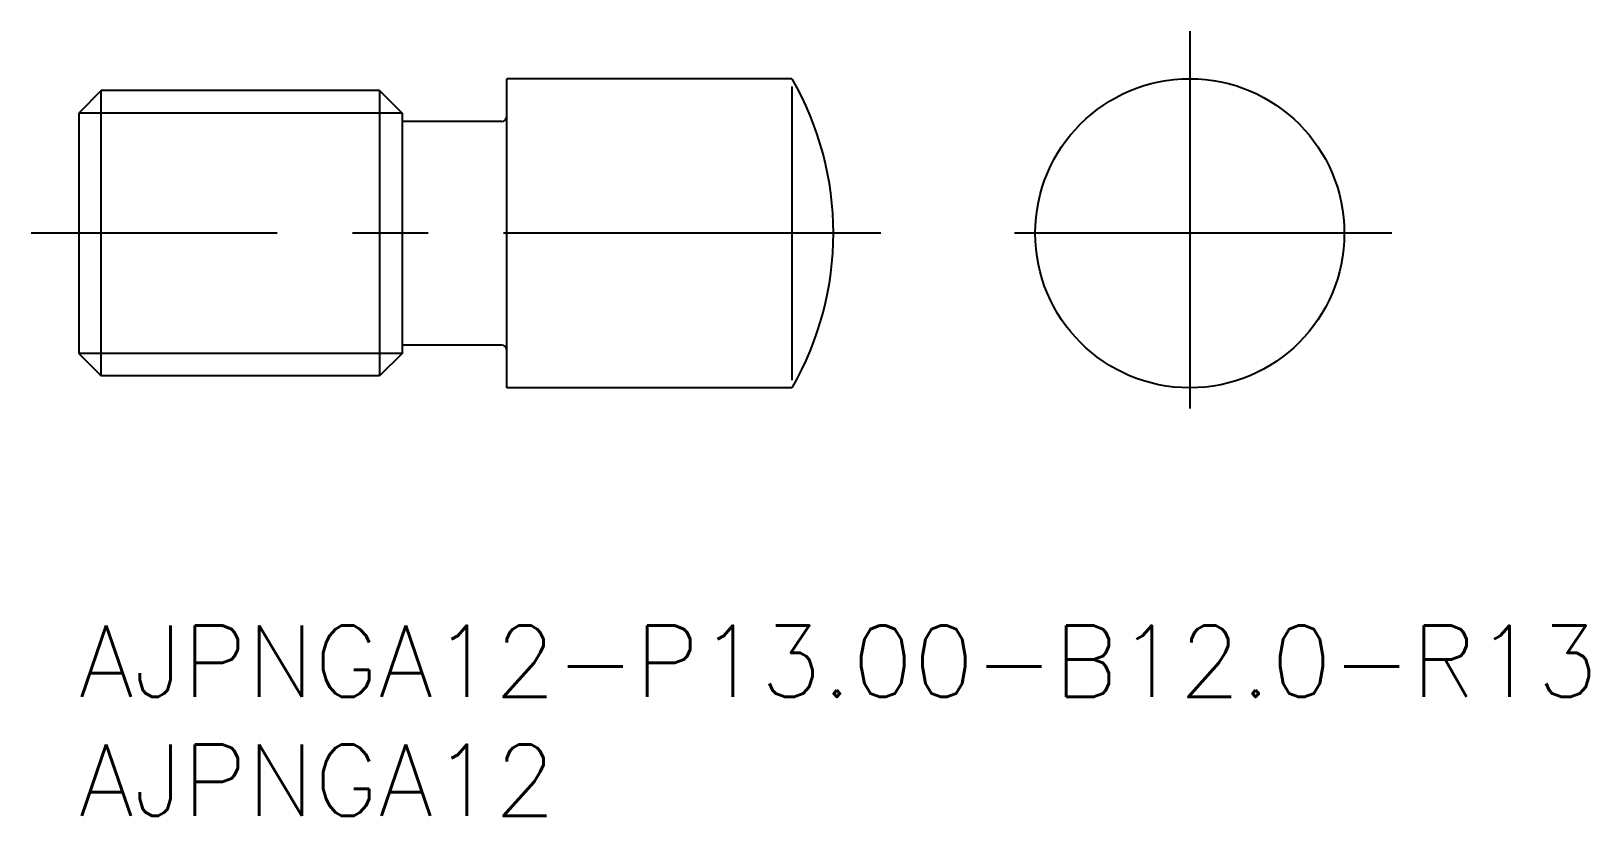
# Model space of a CAD drawing. Extents: x -2 to 63.5, y -8 to 25.
import ezdxf

# ---------------------------------------------------------------- set-up
doc = ezdxf.new("R2010")
doc.units = 0
doc.header["$LTSCALE"] = 0.5
doc.linetypes.add('CENTER', pattern=[50.8, 31.75, -6.35, 6.35, -6.35])
for name, color, linetype in [('MSM_CENTER', 1, 'CENTER'), ('MSM_CONTINUOUS', 7, 'CONTINUOUS'), ('MSM_NARROW', 5, 'CONTINUOUS'), ('MSM_PART_NUMBER', 7, 'CONTINUOUS')]:
    doc.layers.add(name, color=color, linetype=linetype)
doc.styles.get("Standard").update_dxf_attribs({"font": 'txt.shx', "height": 1.5, "bigfont": 'bigfont.shx'})

# ---------------------------------------------------------------- blocks, each defined once
blk = doc.blocks.new('*U12')
at = {"layer": 'MSM_PART_NUMBER'}
blk.add_text('AJPNGA12-P13.00-B12.0-R13', height=3, dxfattribs=at).set_placement((0, -3))
blk = doc.blocks.new('*U13')
at = {"layer": 'MSM_PART_NUMBER'}
blk.add_text('AJPNGA12', height=3, dxfattribs=at).set_placement((0, -8))

msp = doc.modelspace()

# ---------------------------------------------------------------- linework, layer by layer
at = {"layer": 'MSM_CENTER'}
for p, q in [((46.73, 25), (46.73, 8)), ((33.742, 16.5), (-2, 16.5)), ((55.23, 16.5), (38.23, 16.5))]:
    msp.add_line(p, q, dxfattribs=at)
at = {"layer": 'MSM_CONTINUOUS'}
for p, q in [((30, 23), (18, 23)), ((18, 10), (18, 23)), ((0.947, 22.5), (0, 21.553)), ((12.653, 22.5), (0.947, 22.5)), ((0.947, 10.5), (0.947, 22.5)), ((12.653, 22.5), (13.6, 21.553)), ((12.653, 22.5), (12.653, 10.5)), ((0, 21.553), (0, 11.447)), ((13.6, 21.553), (13.6, 11.447)), ((17.8, 21.2), (13.6, 21.2)), ((17.8, 11.8), (13.6, 11.8)), ((0, 11.447), (0.947, 10.5)), ((13.6, 11.447), (12.653, 10.5)), ((12.653, 10.5), (0.947, 10.5)), ((30, 10), (18, 10))]:
    msp.add_line(p, q, dxfattribs=at)
msp.add_circle((46.73, 16.5), 6.5, dxfattribs=at)
for centre, radius, start, end in [((18.742, 16.5), 13, 330, 30), ((17.8, 21.4), 0.2, 270, 360), ((17.8, 11.6), 0.2, 0, 90)]:
    msp.add_arc(centre, radius, start, end, dxfattribs=at)
at = {"layer": 'MSM_NARROW'}
for p, q in [((30, 22.675), (30, 10.325)), ((13.6, 21.553), (0, 21.553)), ((13.6, 11.447), (0, 11.447))]:
    msp.add_line(p, q, dxfattribs=at)

# ---------------------------------------------------------------- block references
at = {"layer": 'MSM_CONTINUOUS'}
for name in ['*U12', '*U13']:
    msp.add_blockref(name, (0, 0), dxfattribs=at)

doc.saveas('drawing.dxf')
